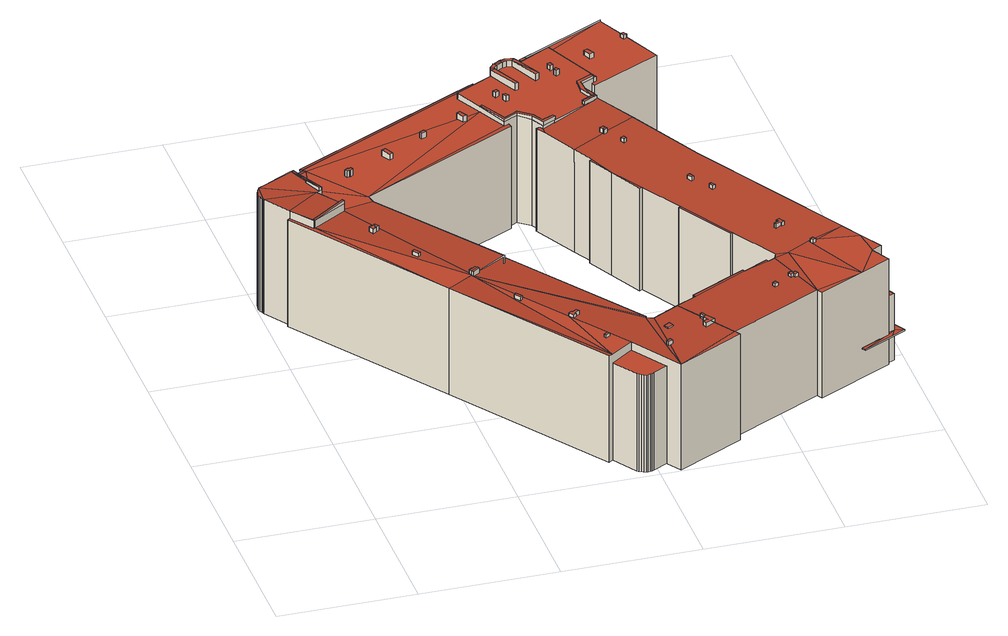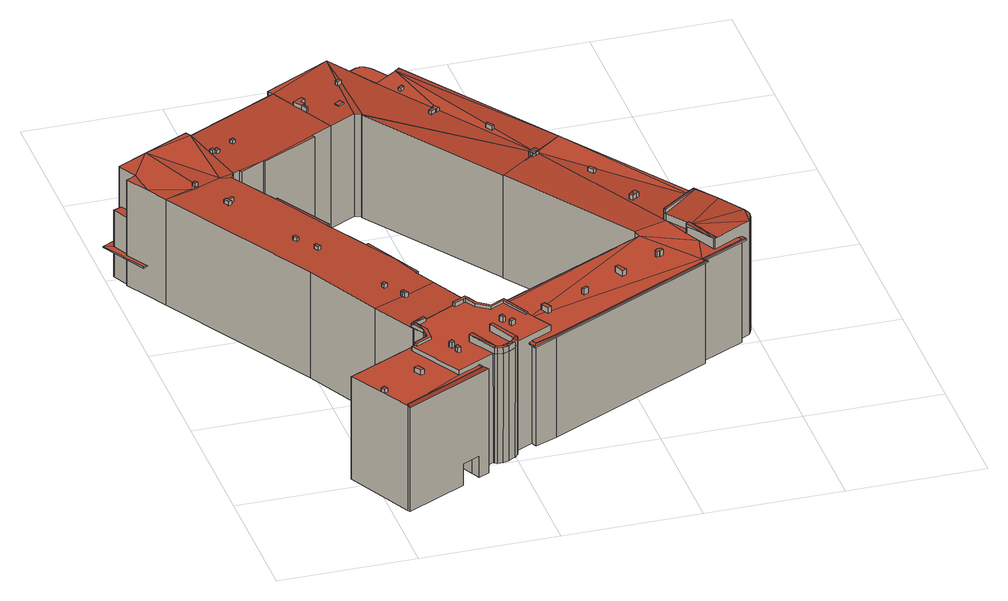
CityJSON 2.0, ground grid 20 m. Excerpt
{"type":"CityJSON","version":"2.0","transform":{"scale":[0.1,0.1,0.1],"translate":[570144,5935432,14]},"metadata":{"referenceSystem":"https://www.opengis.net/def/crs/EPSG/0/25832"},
"CityObjects":{
"building1":{"type":"Building","attributes":{"Grundfläche 2D":"2299.162573","Grundhöhe NN":"14.558"},"children":["building1-1","building1-2","building1-3","building1-4","building1-5","building1-6","building1-7","building1-8","building1-9","building1-10","building1-11","building1-12","building1-13","building1-14","building1-15","building1-16","building1-17","building1-18","building1-19","building1-20","building1-21","building1-22","building1-23","building1-24","building1-25","building1-26","building1-27","building1-28","building1-29","building1-30","building1-31","building1-32","building1-33","building1-34","building1-35","building1-36","building1-37"],"geometry":[{"type":"Solid","lod":"3","boundaries":[[[[0,1,2,3,4]],[[2,5,3]],[[6,7,1]],[[7,2,1]],[[8,9,10,11]],[[11,12,8]],[[6,1,13,14,9,8,12,15,16]],[[17,12,11]],[[18,7,6,19,20,21,22,23,24,25,26,27,28,29,30,31,32]],[[33,34,35]],[[36,37,34]],[[35,34,37,38,39]],[[40,38,37]],[[41,42,40]],[[42,43,40]],[[43,38,40]],[[44,45,46,43,42,47,48,49]],[[50,48,47]],[[48,51,52,53,49]],[[54,38,43]],[[55,39,38,56]],[[57,58,35,39]],[[59,60,61,62,63,64,65,66,67,68]],[[69,67,66,70]],[[71,72,73,74]],[[73,75,76,74]],[[77,78,79,80,81]],[[77,81,45,82,83,84,85,44,79,78]],[[86,87,88,87,80]],[[89,90,91,92,81,80,87,88]],[[93,94,95,96,88,87,86]],[[97,98,88]],[[90,98,92,91]],[[88,98,90,89]],[[99,98,97]],[[81,100,46,45]],[[101,102,103,104,105,95,106,107,108,109]],[[110,111,112,102,101]],[[113,114,115,116,117,110]],[[117,118,110]],[[119,120,121,110,118]],[[121,111,110]],[[122,123,121,120,119,118,124,125,126]],[[127,128,111,121,129,130,131]],[[132,133,102,112]],[[103,134,105,104]],[[97,105,134]],[[97,134,135,136,137]],[[138,139,140,141,142,143,144,145,146,147,148,149,150,151,152,153]],[[140,154,155,141]],[[156,157,158,159,160,41,40,37,36,33,161,145,144,143,142]],[[162,157,156]],[[163,158,157]],[[159,164,165,160]],[[34,33,36]],[[166,167,168]],[[169,170,171]],[[172,173,174,175,176,177,178,179,180,181,182,151,150,149,148,183,147,184,185,186,187,188,189,190,191,192,193,194,195,196,168,167,171,170,197,198,199,200,201,202]],[[178,179,178,177]],[[178,177,176,177]],[[178,177,176,203,179]],[[204,205,206,207]],[[208,209,210,211,212,213,214,215,216,217,218,219]],[[74,76,69,70]],[[66,71,74,70]],[[42,41,220,221]],[[47,42,221,222]],[[50,47,222,223]],[[48,50,223,224]],[[52,51,225,226]],[[51,48,224,225]],[[227,49,53,52,226,228]],[[44,49,227,229]],[[44,85,45]],[[45,85,84,83]],[[83,82,45]],[[230,43,46,45,46,231]],[[54,43,230,232]],[[233,56,38,54,232,234,235]],[[236,207,206,39,55,56,233,235,234,237,238]],[[239,240,241,242,243,58,57,39,206,205,244]],[[245,33,35,58,243,242,241,246]],[[184,147,183,147,247,248]],[[147,183,148]],[[185,184,248,249]],[[250,251,61,60,187,186,185,249,252]],[[187,60,59,188]],[[190,189,188,59,68,67]],[[76,75,253,254,191,190,67,69]],[[192,191,254,255]],[[256,194,193,192,255,257]],[[196,195,194,256,258]],[[259,166,168,196,258,260]],[[261,262,169,171,167,166,259,263]],[[198,197,170,169,262,264]],[[265,266,267,125,124,202,201]],[[200,199,198,264,268]],[[201,200,268,265]],[[173,172,202,124,118,117]],[[269,270,174,173,117,116,115]],[[175,174,270,271]],[[154,140,203,176,175,271,272]],[[203,140,139,179]],[[179,139,138,180]],[[182,181,180,138,153,152]],[[150,151,182,152,151]],[[3,134,103,4]],[[5,135,134,3]],[[4,103,102,0]],[[0,102,133,1]],[[14,13,1,133,132,112]],[[11,10,9,14,112,111,128]],[[11,128,127,17]],[[273,274,275,276,6,16,15,12,17,127,131,130]],[[19,6,276,277]],[[20,19,277,278]],[[21,20,278,279]],[[22,21,279,280]],[[23,22,280,281]],[[24,23,281,282]],[[25,24,282,283]],[[26,25,283,284]],[[27,26,284,285]],[[28,27,285,286]],[[29,28,286,287]],[[30,29,287,288]],[[31,30,288,289]],[[32,31,289,290]],[[18,32,290,291]],[[7,18,291,292]],[[7,292,293,136,2]],[[2,136,135,5]],[[294,204,207,236,238,237,295,296]],[[244,205,204,294,296,295,240,239]],[[251,297,62,61]],[[298,299,300,301,64,63,62,297]],[[66,65,64,301,302]],[[303,72,71,66,302]],[[303,304,305,306,307,308,73,72]],[[75,73,308,253]],[[79,44,229,309]],[[80,79,309,310]],[[86,80,310,311]],[[93,86,311,312]],[[99,97,313,314]],[[216,92,98,99,314,315,217]],[[316,81,92,216,215,317]],[[100,81,316,318]],[[46,100,318,231]],[[101,109,319,320]],[[110,101,320,321]],[[114,113,110,321,322]],[[115,114,322,269]],[[323,324,126,125,267,266]],[[325,326,122,126,324,323]],[[327,328,123,122,326,325]],[[329,330,121,123,328,327]],[[330,121,330,329]],[[331,332,129,121,330,329]],[[274,273,130,129,332,331]],[[137,136,293,333]],[[97,137,333,313]],[[97,88,96,95,94,93,312,319,109,108,107,106,95,105]],[[218,217,315,334]],[[219,218,334,335]],[[208,219,335,336]],[[209,208,336,337]],[[215,214,338,317]],[[214,213,339,338]],[[210,209,337,340]],[[211,210,340,341]],[[212,211,341,342]],[[213,212,342,339]],[[155,154,272,343]],[[142,141,155,343,344]],[[146,145,345,346]],[[147,146,346,247]],[[156,142,344,347]],[[157,162,348,349]],[[163,157,349,350]],[[162,156,347,348]],[[158,163,350,351]],[[159,158,351,352]],[[164,159,352,353]],[[165,164,353,354]],[[160,165,354,355]],[[41,160,355,220]],[[145,161,356,345]],[[161,33,245,356]],[[305,304,299,298]],[[357,358,307,306]],[[358,357,250,252]],[[301,300,299,304,303,302]],[[265,268,264,262,261,263,259,260,258,256,257,255,254,253,308,307,358,252,249,248,247,346,345,356,245,246,241,240,295,237,234,232,230,231,318,316,317,338,339,342,341,340,337,336,335,334,315,314,313,333,293,292,291,290,289,288,287,286,285,284,283,282,281,280,279,278,277,276,275,274,331,329,327,325,323,266],[350,349,348,347,344,343,272,271,270,269,322,321,320,319,312,311,310,309,229,227,228,226,225,224,223,222,221,220,355,354,353,352,351]],[[305,298,297,251,250,357,306]]]],"semantics":{"surfaces":[{"type":"RoofSurface"},{"type":"WallSurface"},{"type":"GroundSurface"},{"type":"OuterCeilingSurface"}],"values":[[0,0,0,0,0,0,0,0,0,0,0,0,0,0,0,0,0,0,0,0,0,0,0,0,0,0,0,0,0,0,0,0,0,0,0,0,0,0,0,0,0,0,0,0,0,0,0,0,0,0,0,0,0,0,0,0,0,0,0,0,0,0,0,1,1,1,1,1,1,1,1,1,1,1,1,1,1,1,1,1,1,1,1,1,1,1,1,1,1,1,1,1,1,1,1,1,1,1,1,1,1,1,1,1,1,1,1,1,1,1,1,1,1,1,1,1,1,1,1,1,1,1,1,1,1,1,1,1,1,1,1,1,1,1,1,1,1,1,1,1,1,1,1,1,1,1,1,1,1,1,1,1,1,1,1,1,1,1,1,1,1,1,1,1,1,1,1,1,1,1,1,1,1,1,1,1,1,1,1,1,1,1,1,1,1,1,1,1,1,1,1,1,2,2,3]]}}]},
"building1-1":{"type":"BuildingInstallation","parents":["building1"],"geometry":[{"type":"MultiSurface","lod":"3","boundaries":[[[359,360,10,361,362,363,364]],[[361,8,362]],[[365,364,363]],[[10,360,359,14,9]],[[362,8,366,363]],[[366,367,365,363]],[[364,365,367,13]],[[359,364,13,14]]],"semantics":{"surfaces":[{"type":"RoofSurface"},{"type":"WallSurface"}],"values":[0,0,0,1,1,1,1,1]}}]},
"building1-2":{"type":"BuildingInstallation","parents":["building1"],"geometry":[{"type":"MultiSurface","lod":"3","boundaries":[[[368,3,369,370]],[[370,369,4,0]],[[370,0,368]],[[3,4,369]]],"semantics":{"surfaces":[{"type":"RoofSurface"},{"type":"WallSurface"}],"values":[0,1,1,1]}}]},
"building1-3":{"type":"BuildingInstallation","parents":["building1"],"geometry":[{"type":"MultiSurface","lod":"3","boundaries":[[[371,372,373,374,375,376,377,378,379,380,381]],[[382,383,384,373,372,371]],[[384,385,386,375,374,373]],[[386,387,376,375]],[[387,388,377,376]],[[389,390,379,378,377,388]],[[390,391,380,379]],[[391,392,381,380]],[[392,382,371,381]]],"semantics":{"surfaces":[{"type":"RoofSurface"},{"type":"WallSurface"}],"values":[0,1,1,1,1,1,1,1,1]}}]},
"building1-4":{"type":"BuildingInstallation","parents":["building1"],"geometry":[{"type":"MultiSurface","lod":"3","boundaries":[[[393,394,395,396]],[[396,395,397,398]],[[393,396,398,399]],[[394,393,399,400]],[[395,394,400,397]]],"semantics":{"surfaces":[{"type":"RoofSurface"},{"type":"WallSurface"}],"values":[0,1,1,1,1]}}]},
"building1-5":{"type":"BuildingInstallation","parents":["building1"],"geometry":[{"type":"MultiSurface","lod":"3","boundaries":[[[401,402,403,404]],[[404,403,405,406]],[[401,404,406,407]],[[402,401,407,408]],[[403,402,408,405]]],"semantics":{"surfaces":[{"type":"RoofSurface"},{"type":"WallSurface"}],"values":[0,1,1,1,1]}}]},
"building1-6":{"type":"BuildingInstallation","parents":["building1"],"geometry":[{"type":"MultiSurface","lod":"3","boundaries":[[[409,410,411,412]],[[412,411,413,414]],[[409,412,414,415]],[[410,409,415,416]],[[411,410,416,413]]],"semantics":{"surfaces":[{"type":"RoofSurface"},{"type":"WallSurface"}],"values":[0,1,1,1,1]}}]},
"building1-7":{"type":"BuildingInstallation","parents":["building1"],"geometry":[{"type":"MultiSurface","lod":"3","boundaries":[[[417,418,419,420,421,422]],[[420,419,423,424]],[[424,425,421,420]],[[426,417,422,421,425,427]],[[426,428,423,419,418,417]]],"semantics":{"surfaces":[{"type":"RoofSurface"},{"type":"WallSurface"}],"values":[0,1,1,1,1]}}]},
"building1-8":{"type":"BuildingInstallation","parents":["building1"],"geometry":[{"type":"MultiSurface","lod":"3","boundaries":[[[429,430,431,432]],[[432,431,433,434]],[[429,432,434,435]],[[430,429,435,436]],[[431,430,436,433]]],"semantics":{"surfaces":[{"type":"RoofSurface"},{"type":"WallSurface"}],"values":[0,1,1,1,1]}}]},
"building1-9":{"type":"BuildingInstallation","parents":["building1"],"geometry":[{"type":"MultiSurface","lod":"3","boundaries":[[[437,438,439,440,441]],[[89,440,439,105,88]],[[442,437,441,440,89,87]],[[94,107,438,437,442]],[[95,106,107,94,95,96]],[[96,88,105]]],"semantics":{"surfaces":[{"type":"RoofSurface"},{"type":"WallSurface"}],"values":[0,1,1,1,1,1]}}]},
"building1-10":{"type":"BuildingInstallation","parents":["building1"],"geometry":[{"type":"MultiSurface","lod":"3","boundaries":[[[443,444,445,446]],[[445,84,85,446]],[[443,446,85,447]],[[444,443,447,448]]],"semantics":{"surfaces":[{"type":"RoofSurface"},{"type":"WallSurface"}],"values":[0,1,1,1]}}]},
"building1-11":{"type":"BuildingInstallation","parents":["building1"],"geometry":[{"type":"MultiSurface","lod":"3","boundaries":[[[449,450,451,452,453]],[[454,455,451,450]],[[456,452,451,455,78]],[[456,457,453,452]],[[457,77,454,450,449,453]]],"semantics":{"surfaces":[{"type":"RoofSurface"},{"type":"WallSurface"}],"values":[0,1,1,1,1]}}]},
"building1-12":{"type":"BuildingInstallation","parents":["building1"],"geometry":[{"type":"MultiSurface","lod":"3","boundaries":[[[458,459,460,461]],[[461,460,462,463]],[[458,461,463,464]],[[459,458,464,465]],[[460,459,465,462]]],"semantics":{"surfaces":[{"type":"RoofSurface"},{"type":"WallSurface"}],"values":[0,1,1,1,1]}}]},
"building1-13":{"type":"BuildingInstallation","parents":["building1"],"geometry":[{"type":"MultiSurface","lod":"3","boundaries":[[[466,467,468,469,470,471,472,473,474,475]],[[476,477,469,468]],[[477,478,470,469]],[[478,479,471,470]],[[479,480,472,471]],[[480,90,473,472]],[[90,91,474,473]],[[475,474,91,481]],[[481,482,466,475]],[[482,483,467,466]],[[483,476,468,467]]],"semantics":{"surfaces":[{"type":"RoofSurface"},{"type":"WallSurface"}],"values":[0,1,1,1,1,1,1,1,1,1,1]}}]},
"building1-14":{"type":"BuildingInstallation","parents":["building1"],"geometry":[{"type":"MultiSurface","lod":"3","boundaries":[[[484,445,444,485,486,487,488,489]],[[445,484,82,83,84]],[[448,490,491,486,485,444]],[[491,492,487,486]],[[492,493,488,487]],[[493,494,489,488]],[[82,484,489,494]]],"semantics":{"surfaces":[{"type":"RoofSurface"},{"type":"WallSurface"}],"values":[0,1,1,1,1,1,1]}}]},
"building1-15":{"type":"BuildingInstallation","parents":["building1"],"geometry":[{"type":"MultiSurface","lod":"3","boundaries":[[[495,496,497,498]],[[498,497,499,500]],[[495,498,500,501]],[[496,495,501,502]],[[497,496,502,499]]],"semantics":{"surfaces":[{"type":"RoofSurface"},{"type":"WallSurface"}],"values":[0,1,1,1,1]}}]},
"building1-16":{"type":"BuildingInstallation","parents":["building1"],"geometry":[{"type":"MultiSurface","lod":"3","boundaries":[[[503,504,505,506,507]],[[508,509,510,511,512,513,514,505,504]],[[515,516,517,504,503,507]],[[517,518,519,509,508,504]],[[519,520,510,509]],[[520,521,511,510]],[[511,521,522,513,512]],[[522,523,514,513]],[[523,524,505,514]],[[524,525,515,507,506,505]]],"semantics":{"surfaces":[{"type":"RoofSurface"},{"type":"WallSurface"}],"values":[0,0,1,1,1,1,1,1,1,1]}}]},
"building1-17":{"type":"BuildingInstallation","parents":["building1"],"geometry":[{"type":"MultiSurface","lod":"3","boundaries":[[[526,527,528,529]],[[529,528,530,531]],[[526,529,531,532]],[[527,526,532,533]],[[528,527,533,530]]],"semantics":{"surfaces":[{"type":"RoofSurface"},{"type":"WallSurface"}],"values":[0,1,1,1,1]}}]},
"building1-18":{"type":"BuildingInstallation","parents":["building1"],"geometry":[{"type":"MultiSurface","lod":"3","boundaries":[[[534,535,536,537]],[[537,536,538,539]],[[534,537,539,540]],[[535,534,540,541]],[[536,535,541,538]]],"semantics":{"surfaces":[{"type":"RoofSurface"},{"type":"WallSurface"}],"values":[0,1,1,1,1]}}]},
"building1-19":{"type":"BuildingInstallation","parents":["building1"],"geometry":[{"type":"MultiSurface","lod":"3","boundaries":[[[542,543,544,545,546,547,548,549,550,551,552]],[[553,554,548,547]],[[554,555,549,548]],[[555,556,550,549]],[[556,557,558,552,551,550]],[[558,559,542,552]],[[559,560,543,542]],[[560,561,562,545,544,543]],[[562,563,553,547,546,545]]],"semantics":{"surfaces":[{"type":"RoofSurface"},{"type":"WallSurface"}],"values":[0,1,1,1,1,1,1,1,1]}}]},
"building1-20":{"type":"BuildingInstallation","parents":["building1"],"geometry":[{"type":"MultiSurface","lod":"3","boundaries":[[[564,565,566,567]],[[568,569,565,564]],[[570,566,565,569,120]],[[570,571,567,566]],[[568,564,567,571,119]]],"semantics":{"surfaces":[{"type":"RoofSurface"},{"type":"WallSurface"}],"values":[0,1,1,1,1]}}]},
"building1-21":{"type":"BuildingInstallation","parents":["building1"],"geometry":[{"type":"MultiSurface","lod":"3","boundaries":[[[572,573,574,439,438,575,576]],[[107,577,575,438]],[[576,575,577,578]],[[578,579,572,576]],[[579,104,580,574,573,572]],[[580,105,439,574]]],"semantics":{"surfaces":[{"type":"RoofSurface"},{"type":"WallSurface"}],"values":[0,1,1,1,1,1]}}]},
"building1-22":{"type":"BuildingInstallation","parents":["building1"],"geometry":[{"type":"MultiSurface","lod":"3","boundaries":[[[581,582,583,584]],[[584,583,585,586]],[[581,584,586,587]],[[582,581,587,588]],[[583,582,588,585]]],"semantics":{"surfaces":[{"type":"RoofSurface"},{"type":"WallSurface"}],"values":[0,1,1,1,1]}}]},
"building1-23":{"type":"BuildingInstallation","parents":["building1"],"geometry":[{"type":"MultiSurface","lod":"3","boundaries":[[[589,590,591,592]],[[144,593,592,591]],[[589,592,593,594]],[[594,143,590,589]]],"semantics":{"surfaces":[{"type":"RoofSurface"},{"type":"WallSurface"}],"values":[0,1,1,1]}}]},
"building1-24":{"type":"BuildingInstallation","parents":["building1"],"geometry":[{"type":"MultiSurface","lod":"3","boundaries":[[[595,596,597,598,599,600,601,602,603]],[[596,595,604,605]],[[597,596,605,606]],[[598,597,606,607]],[[599,598,607,608]],[[600,599,608,609]],[[601,600,609,610]],[[602,601,610,611]],[[604,595,603,602,611,612]]],"semantics":{"surfaces":[{"type":"RoofSurface"},{"type":"WallSurface"}],"values":[0,1,1,1,1,1,1,1,1]}}]},
"building1-25":{"type":"BuildingInstallation","parents":["building1"],"geometry":[{"type":"MultiSurface","lod":"3","boundaries":[[[613,614,615,616]],[[617,618,613,616]],[[618,619,614,613]],[[615,614,619,620]],[[616,615,620,617]]],"semantics":{"surfaces":[{"type":"RoofSurface"},{"type":"WallSurface"}],"values":[0,1,1,1,1]}}]},
"building1-26":{"type":"BuildingInstallation","parents":["building1"],"geometry":[{"type":"MultiSurface","lod":"3","boundaries":[[[621,622,623,624]],[[624,623,625,626]],[[621,624,626,627]],[[622,621,627,628]],[[623,622,628,625]]],"semantics":{"surfaces":[{"type":"RoofSurface"},{"type":"WallSurface"}],"values":[0,1,1,1,1]}}]},
"building1-27":{"type":"BuildingInstallation","parents":["building1"],"geometry":[{"type":"MultiSurface","lod":"3","boundaries":[[[629,630,631,632]],[[632,631,633,634]],[[629,632,634,635]],[[635,636,630,629]],[[631,630,636,633]]],"semantics":{"surfaces":[{"type":"RoofSurface"},{"type":"WallSurface"}],"values":[0,1,1,1,1]}}]},
"building1-28":{"type":"BuildingInstallation","parents":["building1"],"geometry":[{"type":"MultiSurface","lod":"3","boundaries":[[[637,638,591,590,639,640]],[[640,639,590,143,641,642]],[[638,637,640,642,643,644]],[[644,144,591,638]]],"semantics":{"surfaces":[{"type":"RoofSurface"},{"type":"WallSurface"}],"values":[0,1,1,1]}}]},
"building1-29":{"type":"BuildingInstallation","parents":["building1"],"geometry":[{"type":"MultiSurface","lod":"3","boundaries":[[[645,646,647,648]],[[648,647,649,650]],[[650,651,645,648]],[[651,652,646,645]],[[647,646,652,649]]],"semantics":{"surfaces":[{"type":"RoofSurface"},{"type":"WallSurface"}],"values":[0,1,1,1,1]}}]},
"building1-30":{"type":"BuildingInstallation","parents":["building1"],"geometry":[{"type":"MultiSurface","lod":"3","boundaries":[[[653,654,655]],[[656,657,653]],[[657,658,653]],[[658,654,653]],[[659,660,661,658,657]],[[662,663,664,665,666,661,660,667,668,669,670,671]],[[653,655,182,151,150,149,656]],[[657,656,149,148,183,147,184,660,659]],[[184,185,667,660]],[[185,186,187,669,668,667]],[[187,672,670,669]],[[672,673,674,675,663,662,671,670]],[[676,665,664,663,675,677]],[[665,676,678,679,658,661,666]],[[654,658,679,680]],[[680,182,655,654]]],"semantics":{"surfaces":[{"type":"RoofSurface"},{"type":"WallSurface"}],"values":[0,0,0,0,0,0,1,1,1,1,1,1,1,1,1,1]}}]},
"building1-31":{"type":"BuildingInstallation","parents":["building1"],"geometry":[{"type":"MultiSurface","lod":"3","boundaries":[[[681,682,683,684]],[[685,686,684,683]],[[681,684,686,687]],[[687,688,682,681]],[[683,682,688,685]]],"semantics":{"surfaces":[{"type":"RoofSurface"},{"type":"WallSurface"}],"values":[0,1,1,1,1]}}]},
"building1-32":{"type":"BuildingInstallation","parents":["building1"],"geometry":[{"type":"MultiSurface","lod":"3","boundaries":[[[689,690,691,692]],[[692,691,693,694]],[[694,695,689,692]],[[690,689,695,696]],[[696,693,691,690]]],"semantics":{"surfaces":[{"type":"RoofSurface"},{"type":"WallSurface"}],"values":[0,1,1,1,1]}}]},
"building1-33":{"type":"BuildingInstallation","parents":["building1"],"geometry":[{"type":"MultiSurface","lod":"3","boundaries":[[[697,698,699,700,701]],[[702,703,704,698]],[[704,699,698]],[[702,705,706,707,703]],[[708,706,705]],[[709,710,708]],[[708,710,711,706]],[[712,710,709,713,714,715,716]],[[717,718,713]],[[713,718,719]],[[719,714,713]],[[720,714,719]],[[721,707,706]],[[722,699,704]],[[723,724,697,701]],[[698,697,724,725]],[[702,698,725,726]],[[726,727,705,702]],[[727,728,708,705]],[[728,729,709,708]],[[729,730,713,709]],[[717,713,730,731]],[[718,717,731,732]],[[718,732,191,192,720,719]],[[192,193,194,715,714,720]],[[194,195,196,716,715]],[[166,710,712,716,196,168]],[[171,169,721,706,711,710,166,167]],[[721,169,170,197,198,703,707]],[[703,198,199,200,722,704]],[[733,723,701,700,699,722,200,201]]],"semantics":{"surfaces":[{"type":"RoofSurface"},{"type":"WallSurface"}],"values":[0,0,0,0,0,0,0,0,0,0,0,0,0,0,1,1,1,1,1,1,1,1,1,1,1,1,1,1,1,1,1]}}]},
"building1-34":{"type":"BuildingInstallation","parents":["building1"],"geometry":[{"type":"MultiSurface","lod":"3","boundaries":[[[734,735,736,737]],[[737,736,738,739]],[[734,737,739,740]],[[735,734,740,741]],[[736,735,741,738]]],"semantics":{"surfaces":[{"type":"RoofSurface"},{"type":"WallSurface"}],"values":[0,1,1,1,1]}}]},
"building1-35":{"type":"BuildingInstallation","parents":["building1"],"geometry":[{"type":"MultiSurface","lod":"3","boundaries":[[[742,743,744,745,746,747,748,749,750,751,752,753,754,755,756,757]],[[747,746,181,758]],[[178,748,747,758]],[[178,759,749,748]],[[749,759,177,750]],[[751,750,177,760]],[[761,752,751,760]],[[762,754,753,752,761,763]],[[755,754,762,764]],[[764,172,756,755]],[[172,173,757,756]],[[173,174,742,757]],[[174,175,743,742]],[[175,176,203,745,744,743]],[[203,179,181,746,745]]],"semantics":{"surfaces":[{"type":"RoofSurface"},{"type":"WallSurface"}],"values":[0,1,1,1,1,1,1,1,1,1,1,1,1,1,1]}}]},
"building1-36":{"type":"BuildingInstallation","parents":["building1"],"geometry":[{"type":"MultiSurface","lod":"3","boundaries":[[[765,766,243,244,294,767]],[[236,233,294]],[[233,768,769,294]],[[769,767,294]],[[770,768,233]],[[766,771,242,243]],[[243,242,239,244]],[[244,239,296,294]],[[294,296,238,236]],[[236,238,235,233]],[[233,235,772,770]],[[768,770,772,773]],[[767,769,768,773,774]],[[765,767,774,775]],[[766,765,775,771]],[[771,775,774,773,772,235,238,296,239,242]]],"semantics":{"surfaces":[{"type":"RoofSurface"},{"type":"WallSurface"},{"type":"OuterCeilingSurface"}],"values":[0,0,0,0,0,1,1,1,1,1,1,1,1,1,1,2]}}]},
"building1-37":{"type":"BuildingInstallation","parents":["building1"],"geometry":[{"type":"MultiSurface","lod":"3","boundaries":[[[776,130,129,777,778]],[[129,121,779,777]],[[123,780,779,121]],[[122,126,781,782,783,780,123]],[[126,125,784,781]],[[130,273,332,129]],[[129,332,330,121]],[[121,330,328,123]],[[122,123,328,326]],[[122,326,324,126]],[[126,324,267,125]],[[125,267,785,784]],[[781,784,785,786]],[[780,783,782,781,786,787]],[[779,780,787,788]],[[777,779,788,789]],[[776,778,777,789,790]],[[776,790,273,130]],[[330,332,273,790,789,788,787,786,785,267,324,326,328]]],"semantics":{"surfaces":[{"type":"RoofSurface"},{"type":"WallSurface"},{"type":"OuterCeilingSurface"}],"values":[0,0,0,0,0,1,1,1,1,1,1,1,1,1,1,1,1,1,2]}}]}
},
"vertices":[
[108,518,180],[83,554,180],[32,510,186],[58,477,186],[110,515,180],[56,476,186],[9,578,186],[7,548,186],[63,605,186],[80,580,183],[71,599,185],[67,607,186],[62,606,186],[87,556,180],[91,558,180],[27,587,186],[23,585,186],[66,608,186],[6,550,186],[8,576,186],[7,575,186],[6,573,186],[5,571,186],[5,569,186],[4,568,186],[4,566,186],[3,564,186],[3,562,186],[3,560,186],[3,558,186],[4,556,186],[4,554,186],[5,552,186],[739,280,173],[700,261,171],[756,250,173],[694,263,171],[686,259,171],[731,158,173],[760,209,173],[652,242,169],[635,245,168],[631,235,168],[660,133,173],[470,156,168],[523,63,173],[524,63,173],[621,230,168],[583,215,168],[501,172,168],[619,234,168],[581,218,168],[499,176,168],[501,173,168],[665,125,173],[773,185,173],[775,181,173],[773,216,173],[775,217,173],[531,738,168],[526,736,168],[523,734,168],[526,728,168],[627,778,168],[628,778,168],[603,828,170],[578,877,172],[489,822,172],[529,742,168],[457,806,172],[453,814,172],[578,877,174],[576,881,170],[446,816,170],[453,814,174],[453,804,170],[457,806,174],[431,58,171],[431,63,170],[431,135,168],[421,139,168],[430,2,173],[505,96,171],[501,102,171],[497,108,170],[493,116,170],[422,141,168],[229,303,171],[226,305,171],[228,302,171],[321,166,172],[326,159,172],[382,77,173],[283,344,167],[237,312,170],[231,308,171],[227,306,171],[186,277,174],[349,53,173],[343,49,174],[528,54,173],[155,530,167],[108,518,169],[110,515,169],[224,310,172],[226,305,172],[235,311,171],[237,312,171],[283,344,169],[284,344,169],[153,543,167],[80,580,169],[91,558,169],[382,657,168],[388,660,168],[386,665,169],[383,664,169],[379,662,169],[358,705,169],[330,697,169],[324,696,169],[90,627,169],[333,756,169],[87,632,169],[338,746,169],[369,761,169],[365,769,169],[66,608,169],[67,607,169],[24,594,169],[27,587,169],[62,606,169],[87,556,169],[83,554,169],[58,477,174],[56,476,174],[32,510,174],[28,507,174],[446,650,169],[446,651,169],[427,641,168],[427,630,168],[452,579,168],[500,604,170],[504,606,171],[549,628,173],[516,692,173],[514,692,173],[515,689,173],[516,687,173],[514,686,173],[512,684,173],[496,676,172],[447,651,169],[424,647,168],[419,645,168],[468,548,168],[483,508,168],[512,460,168],[548,398,168],[595,314,168],[606,515,173],[464,546,168],[508,458,168],[544,396,168],[592,312,168],[412,795,179],[411,794,179],[419,797,179],[401,789,179],[401,788,179],[402,789,179],[358,705,177],[379,662,175],[400,673,175],[417,660,174],[424,647,173],[428,648,173],[432,649,173],[446,651,173],[446,650,173],[447,651,173],[496,676,173],[515,691,173],[506,708,174],[505,725,175],[523,734,175],[526,736,175],[531,738,175],[529,742,175],[489,822,179],[433,793,179],[432,794,179],[431,795,179],[428,796,179],[421,797,179],[420,797,179],[396,783,179],[395,782,179],[394,778,179],[393,776,179],[394,774,179],[338,746,179],[427,641,173],[785,190,111],[773,216,111],[760,209,111],[773,185,111],[377,14,160],[380,12,160],[383,11,160],[386,10,160],[389,11,160],[392,11,160],[395,13,160],[416,24,160],[382,77,160],[349,53,160],[372,18,160],[374,16,160],[635,245,6],[631,235,6],[621,230,6],[619,234,6],[583,215,6],[581,218,6],[499,176,6],[501,172,6],[501,173,6],[470,156,6],[660,133,6],[524,63,6],[665,125,6],[775,181,54],[775,181,6],[775,181,52],[773,185,54],[773,185,6],[773,185,52],[773,216,52],[773,216,6],[775,217,6],[775,217,52],[775,217,54],[773,216,54],[739,280,6],[756,250,6],[514,692,6],[506,708,6],[505,725,6],[509,727,40],[523,734,40],[509,727,6],[453,804,6],[433,793,6],[432,794,6],[428,796,6],[431,795,6],[420,797,6],[412,795,6],[419,797,6],[402,789,6],[401,789,6],[411,794,6],[395,782,6],[394,774,6],[369,761,6],[369,761,167],[393,776,6],[386,665,6],[400,673,6],[417,660,6],[424,647,6],[27,587,167],[27,587,6],[23,585,6],[9,578,6],[8,576,6],[7,575,6],[6,573,6],[5,571,6],[5,569,6],[4,568,6],[4,566,6],[3,564,6],[3,562,6],[3,560,6],[3,558,6],[4,556,6],[4,554,6],[5,552,6],[6,550,6],[7,548,6],[32,510,6],[785,190,54],[785,190,6],[785,190,52],[526,728,40],[538,734,40],[538,734,6],[627,778,6],[628,778,6],[578,877,6],[576,881,6],[488,837,6],[488,837,40],[462,824,40],[462,824,6],[446,816,6],[431,135,6],[421,139,6],[422,141,6],[283,344,6],[186,277,6],[343,49,6],[349,53,6],[430,2,6],[416,24,6],[528,54,6],[284,344,6],[155,530,6],[153,543,6],[388,660,6],[365,769,6],[365,769,167],[333,756,6],[333,756,167],[87,632,6],[87,632,167],[90,627,6],[90,627,167],[24,594,6],[24,594,167],[28,507,6],[372,18,6],[374,16,6],[377,14,6],[380,12,6],[395,13,6],[392,11,6],[383,11,6],[386,10,6],[389,11,6],[419,645,6],[452,579,6],[549,628,6],[516,692,6],[468,548,6],[464,546,6],[483,508,6],[508,458,6],[512,460,6],[548,398,6],[544,396,6],[592,312,6],[595,314,6],[606,515,6],[468,811,40],[468,811,6],
[91,558,185],[80,580,185],[69,601,185],[75,581,186],[77,579,186],[87,556,186],[75,578,186],[77,579,183],[75,578,183],
[56,480,186],[110,515,186],[108,518,186],
[639,184,176],[637,184,176],[634,182,176],[636,178,176],[637,177,176],[640,179,176],[642,176,176],[643,176,176],[647,178,176],[644,183,176],[641,181,176],[639,184,171],[637,184,171],[634,182,171],[636,178,171],[637,177,171],[640,179,171],[642,176,171],[643,176,171],[647,178,171],[644,183,171],[641,181,171],
[690,252,177],[694,254,177],[691,258,177],[687,256,177],[691,258,171],[687,256,171],[690,252,171],[694,254,171],
[609,160,176],[614,162,176],[611,166,176],[607,164,176],[611,166,171],[607,164,171],[609,160,171],[614,162,171],
[538,792,178],[544,794,178],[538,805,178],[533,803,178],[538,805,170],[533,803,170],[538,792,170],[544,794,170],
[596,827,176],[597,828,176],[601,830,176],[598,835,176],[593,833,176],[596,828,176],[601,830,170],[598,835,170],[593,833,170],[596,827,170],[596,828,170],[597,828,170],
[351,101,177],[353,97,177],[359,101,177],[357,105,177],[359,101,172],[357,105,172],[351,101,173],[353,97,173],
[238,309,178],[237,312,178],[226,305,178],[228,302,178],[229,303,178],[238,309,170],
[490,114,177],[494,106,177],[497,108,177],[493,116,177],[490,114,170],[494,106,170],
[431,58,177],[435,60,177],[433,64,177],[427,61,177],[429,57,177],[435,60,171],[433,64,170],[427,61,171],[429,57,171],
[270,222,178],[273,225,178],[267,234,178],[264,231,178],[267,234,171],[264,231,172],[270,222,172],[273,225,172],
[329,163,177],[329,164,177],[336,168,177],[333,172,177],[327,168,177],[326,169,177],[325,169,177],[321,166,177],[326,159,177],[330,162,177],[336,168,171],[333,172,171],[327,168,172],[326,169,172],[325,169,172],[330,162,172],[329,163,172],[329,164,172],
[505,96,177],[493,106,177],[491,104,177],[495,98,177],[488,94,177],[491,88,177],[493,106,170],[491,104,170],[495,98,171],[488,94,171],[491,88,171],
[441,101,171],[450,106,171],[446,113,171],[438,108,171],[446,113,169],[438,108,169],[441,101,169],[450,106,169],
[139,453,178],[136,458,178],[134,449,178],[139,452,178],[140,453,178],[131,454,178],[130,454,178],[130,455,178],[126,452,178],[130,446,178],[130,445,178],[135,448,178],[140,453,170],[139,453,170],[136,458,170],[131,454,171],[130,454,171],[130,455,171],[126,452,171],[130,445,171],[135,448,171],[134,449,171],[139,452,170],
[170,369,178],[174,372,178],[168,380,178],[164,377,178],[168,380,172],[164,377,172],[170,369,172],[174,372,172],
[206,623,178],[211,625,178],[205,639,178],[199,636,178],[205,639,169],[199,636,169],[206,623,169],[211,625,169],
[142,599,178],[143,598,178],[145,599,178],[148,601,178],[148,602,178],[146,605,178],[143,604,178],[142,605,178],[137,602,178],[137,601,178],[139,598,178],[146,605,169],[143,604,169],[142,605,169],[137,602,169],[137,601,169],[139,598,168],[142,599,168],[143,598,168],[145,599,168],[148,601,168],[148,602,168],
[328,701,178],[323,698,178],[329,687,178],[334,689,178],[328,701,169],[323,698,169],[329,687,169],[334,689,169],
[228,312,178],[224,310,178],[224,309,178],[234,315,178],[228,311,178],[234,315,171],[228,311,171],[228,312,171],[224,309,172],
[261,666,178],[263,662,178],[270,665,178],[268,669,178],[270,665,169],[268,669,169],[261,666,169],[263,662,169],
[497,608,178],[500,604,178],[504,606,178],[502,610,178],[502,610,171],[497,608,170],
[662,317,177],[657,314,177],[659,311,177],[652,307,177],[654,304,177],[661,308,177],[662,306,177],[666,308,177],[663,313,177],[662,317,171],[657,314,171],[659,311,171],[652,307,170],[654,304,170],[661,308,171],[662,306,171],[666,308,171],[663,313,171],
[597,429,177],[600,423,177],[604,425,177],[600,431,177],[600,431,171],[597,429,171],[600,423,171],[604,425,171],
[517,577,177],[520,571,177],[524,574,177],[522,579,177],[524,574,171],[522,579,171],[517,577,171],[520,571,171],
[579,452,177],[583,454,177],[579,461,177],[575,459,177],[579,461,171],[575,459,171],[579,452,171],[583,454,171],
[503,601,178],[506,603,178],[501,601,178],[501,600,178],[501,601,170],[501,600,171],[503,601,171],[506,603,171],
[393,716,185],[395,710,185],[400,712,185],[397,717,185],[400,712,176],[397,717,176],[393,716,176],[395,710,176],
[512,684,179],[494,680,179],[496,676,179],[516,687,178],[515,691,178],[510,688,179],[514,692,179],[506,708,179],[509,689,179],[503,730,179],[501,729,179],[500,708,179],[500,707,179],[501,706,179],[505,725,179],[523,734,179],[526,736,179],[524,740,179],[521,739,179],[524,740,175],[521,739,175],[503,730,175],[501,729,175],[500,707,174],[500,708,174],[501,706,174],[510,688,173],[494,680,173],
[382,727,185],[385,722,185],[390,725,185],[388,730,185],[390,725,177],[388,730,177],[382,727,177],[385,722,177],
[475,767,185],[479,769,185],[477,775,185],[473,774,185],[477,775,177],[473,774,177],[475,767,177],[479,769,177],
[420,734,188],[400,776,188],[394,774,188],[394,773,188],[415,732,188],[400,779,188],[395,782,188],[394,778,188],[405,784,188],[402,789,188],[401,788,188],[414,789,188],[420,791,188],[412,795,188],[411,794,188],[419,797,188],[428,790,188],[431,795,188],[428,796,188],[420,797,188],[449,748,188],[454,751,188],[433,793,188],[432,794,188],[401,789,188],[393,776,188],[415,732,177],[420,734,177],[400,776,179],[400,779,179],[405,784,179],[414,789,179],[420,791,179],[428,790,179],[449,748,177],[454,751,177],[394,773,179],
[479,753,185],[484,756,185],[481,761,185],[477,758,185],[481,761,176],[477,758,176],[479,753,176],[484,756,176],
[400,673,179],[417,660,179],[424,647,179],[427,641,179],[447,651,179],[445,655,179],[432,649,179],[428,647,179],[428,648,179],[420,663,179],[401,678,179],[398,676,179],[381,667,179],[361,707,179],[358,705,179],[379,662,179],[445,655,173],[428,647,173],[420,663,174],[401,678,175],[381,667,175],[398,676,175],[361,707,177],
[762,253,54],[756,250,54],[799,186,54],[734,153,54],[778,175,54],[731,158,54],[756,250,52],[731,158,52],[734,153,52],[799,186,52],[762,253,52],
[23,585,169],[18,595,169],[19,591,169],[86,629,169],[83,634,169],[369,777,169],[362,774,169],[331,759,169],[375,764,169],[375,764,167],[369,777,167],[83,634,167],[86,629,167],[18,595,167],[23,585,167]
]}
